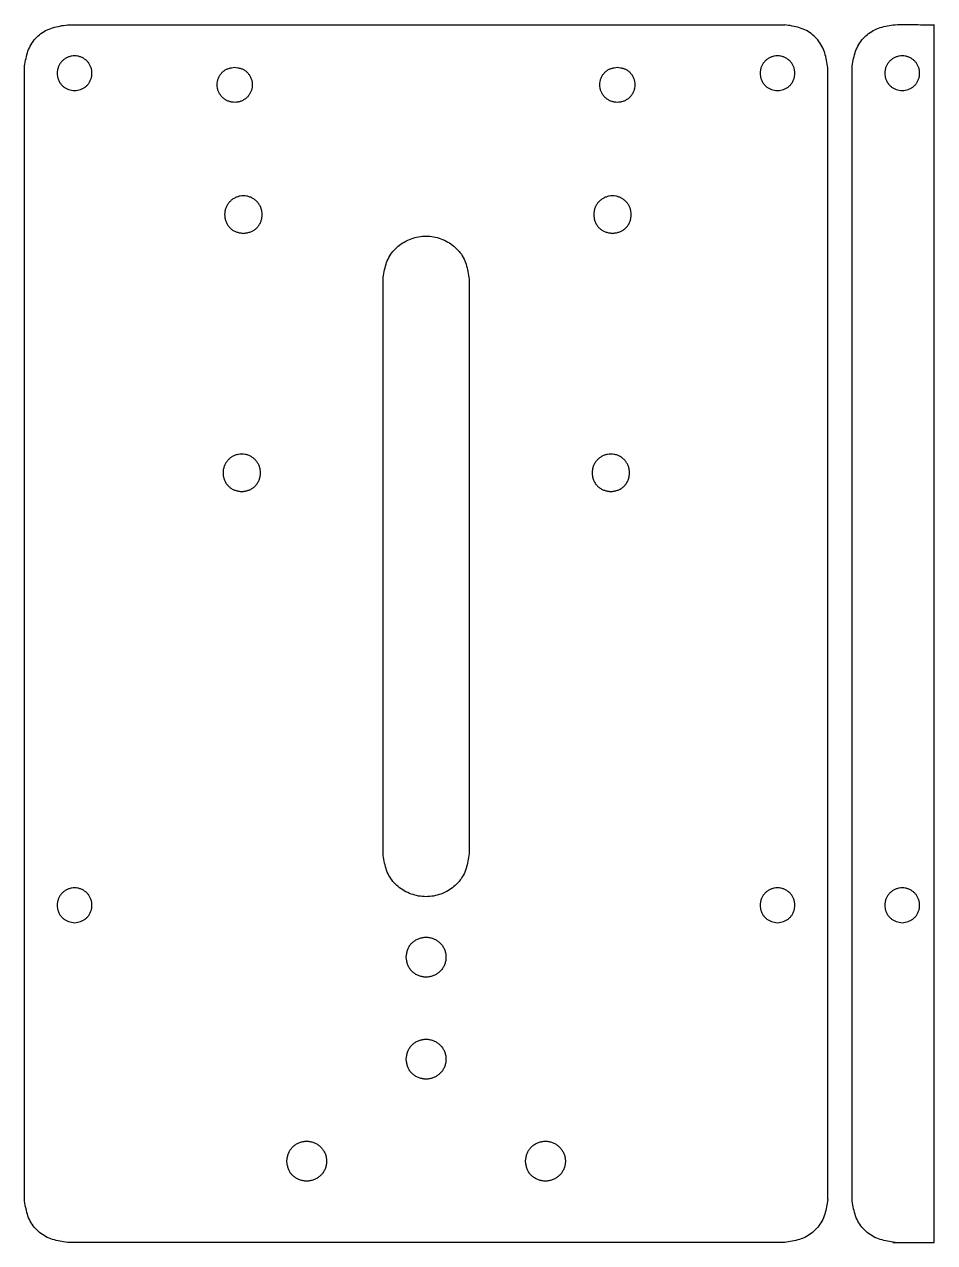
# Model space of a CAD drawing. Extents: x 7 to 258, y 12 to 200.
# Drawn here: x 7.1 to 70.6, y 115.4 to 200.3 of the extents above; entities that cross this region are included whole.
import ezdxf

# ---------------------------------------------------------------- set-up
doc = ezdxf.new("R2010")
doc.units = 0
doc.layers.add('Base', color=7, linetype='CONTINUOUS')

msp = doc.modelspace()

# ---------------------------------------------------------------- linework, layer by layer
at = {"layer": 'Base', "color": 7}
for points in [[(10.146332, 200.296399), (60.146331, 200.296399)], [(70.563751, 115.399984), (70.563751, 200.296405)], [(7.146332, 118.415776), (7.146332, 197.296399)], [(63.14633, 118.415776), (63.14633, 197.296399)], [(64.839664, 118.415776), (64.839664, 197.296405)], [(63.14633, 118.415776), (63.14633, 118.415776)], [(60.146331, 115.415777), (10.146332, 115.415777)], [(67.696368, 115.41911), (70.563751, 115.41911)]]:
    msp.add_lwpolyline(points, dxfattribs=at)
at = {"layer": 'Base', "color": 3}
for points in [[(21.81133, 197.3356), (21.81133, 197.3356)], [(48.481333, 197.3356), (48.481333, 197.3356)], [(10.646331, 195.702908), (10.646331, 195.702908)], [(59.646332, 195.702908), (59.646332, 195.702908)], [(68.339657, 195.702913), (68.339657, 195.702913)], [(22.415858, 185.751586), (22.415858, 185.751586)], [(48.143109, 185.751586), (48.143109, 185.751586)], [(32.146339, 142.515296), (32.146339, 182.559737)], [(38.146327, 182.559737), (38.146327, 142.515296)], [(22.30155, 167.751585), (22.30155, 167.751585)], [(48.028809, 167.751585), (48.028809, 167.751585)], [(10.646331, 137.702905), (10.646331, 137.702905)], [(59.646332, 137.702905), (59.646332, 137.702905)], [(68.339657, 137.702911), (68.339657, 137.702911)], [(33.755959, 135.299961), (33.755959, 135.299961)], [(33.755954, 128.188556), (33.755954, 128.188556)], [(25.434708, 121.077149), (25.434708, 121.077149)], [(42.077205, 121.077149), (42.077205, 121.077149)]]:
    msp.add_lwpolyline(points, dxfattribs=at)
at = {"layer": 'Base', "color": 7}
for points, knots in [([(7.146332, 197.296399), (7.173552, 197.471474), (7.22766, 197.819494), (7.345235, 198.332804), (7.536669, 198.81892), (7.827464, 199.250246), (8.192488, 199.615268), (8.623814, 199.906062), (9.109929, 200.097496), (9.623238, 200.215071), (9.971258, 200.269179), (10.146332, 200.296399)], [0, 0, 0, 0, 0.531491, 1.056519, 1.577132, 2.088875, 2.605482, 3.117226, 3.637837, 4.162865, 4.694355, 4.694355, 4.694355, 4.694355]), ([(63.14633, 197.296399), (63.119111, 197.471474), (63.065003, 197.819494), (62.947428, 198.332804), (62.755994, 198.81892), (62.465199, 199.250246), (62.100175, 199.615268), (61.668849, 199.906062), (61.182734, 200.097496), (60.669425, 200.215071), (60.321405, 200.269179), (60.146331, 200.296399)], [0, 0, 0, 0, 0.531491, 1.056519, 1.577132, 2.088875, 2.605482, 3.117226, 3.637837, 4.162865, 4.694355, 4.694355, 4.694355, 4.694355]), ([(64.839664, 197.296405), (64.866892, 197.471913), (64.920969, 197.820482), (65.038386, 198.333843), (65.22958, 198.818675), (65.521205, 199.24727), (65.887239, 199.61062), (66.318407, 199.904743), (66.801769, 200.110887), (67.31482, 200.237979), (67.879106, 200.308723), (68.487284, 200.328217), (69.134563, 200.312598), (69.645027, 200.296411), (70.019583, 200.294783), (70.258013, 200.295654), (70.428337, 200.29638), (70.530531, 200.296425), (70.564592, 200.296419), (70.5873, 200.29641), (70.598654, 200.296405)], [0, 0, 0, 0, 0.532779, 1.058126, 1.57721, 2.086034, 2.601511, 3.116186, 3.642255, 4.169006, 4.696968, 5.345598, 5.99247, 6.639257, 6.877645, 7.116098, 7.354557, 7.388618, 7.42268, 7.456741, 7.456741, 7.456741, 7.456741]), ([(10.146332, 115.415777), (9.971258, 115.442996), (9.623238, 115.497105), (9.109929, 115.61468), (8.623814, 115.806114), (8.192488, 116.096908), (7.827464, 116.461932), (7.536669, 116.893258), (7.345235, 117.379374), (7.22766, 117.892683), (7.173552, 118.240703), (7.146332, 118.415776)], [0, 0, 0, 0, 0.53149, 1.056517, 1.577129, 2.088873, 2.605481, 3.117225, 3.637837, 4.162865, 4.694354, 4.694354, 4.694354, 4.694354]), ([(63.14633, 118.415776), (63.119111, 118.240703), (63.065002, 117.892683), (62.947427, 117.379374), (62.75599, 116.89326), (62.465199, 116.461932), (62.100175, 116.096908), (61.668849, 115.806114), (61.182734, 115.61468), (60.669425, 115.497105), (60.321405, 115.442996), (60.146331, 115.415777)], [0, 0, 0, 0, 0.531489, 1.056517, 1.57713, 2.088873, 2.60548, 3.117224, 3.637836, 4.162863, 4.694353, 4.694353, 4.694353, 4.694353]), ([(67.839663, 115.41578), (67.664589, 115.442999), (67.31657, 115.497107), (66.803261, 115.614683), (66.317145, 115.806116), (65.885819, 116.096911), (65.520795, 116.461935), (65.230001, 116.893261), (65.038566, 117.379375), (64.920992, 117.892684), (64.866883, 118.240703), (64.839664, 118.415776)], [0, 0, 0, 0, 0.53149, 1.056517, 1.577129, 2.088873, 2.605481, 3.117225, 3.637835, 4.162863, 4.694351, 4.694351, 4.694351, 4.694351])]:
    msp.add_open_spline(points, degree=3, knots=knots, dxfattribs=at)
at = {"layer": 'Base', "color": 3}
for points, knots in [([(10.646331, 195.702908), (10.575279, 195.713984), (10.434307, 195.735959), (10.227043, 195.783527), (10.031772, 195.86089), (9.859821, 195.979437), (9.713635, 196.128074), (9.593026, 196.302097), (9.50262, 196.495502), (9.446351, 196.702587), (9.427025, 196.91594), (9.446381, 197.129442), (9.502401, 197.336607), (9.59256, 197.529204), (9.714031, 197.700968), (9.861202, 197.848101), (10.03288, 197.969508), (10.225308, 198.059704), (10.432477, 198.115761), (10.646331, 198.135077), (10.860185, 198.115761), (11.067354, 198.059704), (11.259782, 197.969508), (11.431459, 197.848101), (11.578629, 197.700967), (11.700102, 197.529204), (11.790261, 197.336606), (11.846281, 197.129441), (11.865637, 196.915939), (11.846311, 196.702585), (11.790042, 196.495502), (11.699636, 196.302097), (11.579028, 196.128074), (11.43284, 195.979437), (11.260889, 195.860892), (11.065618, 195.783527), (10.858354, 195.735959), (10.717383, 195.713984), (10.646331, 195.702908)], [0, 0, 0, 0, 0.21571, 0.427985, 0.636909, 0.841548, 1.049679, 1.259185, 1.473768, 1.687024, 1.899781, 2.113029, 2.326762, 2.540449, 2.747617, 2.954748, 3.161819, 3.3753, 3.588935, 3.802505, 4.016076, 4.22971, 4.443192, 4.650262, 4.857392, 5.064562, 5.278248, 5.491983, 5.705232, 5.917987, 6.131243, 6.345826, 6.55533, 6.763462, 6.968104, 7.177026, 7.3893, 7.60501, 7.60501, 7.60501, 7.60501]), ([(59.646332, 195.702908), (59.57528, 195.713984), (59.434308, 195.735959), (59.227044, 195.783527), (59.031772, 195.860891), (58.859822, 195.979437), (58.713634, 196.128073), (58.593027, 196.302097), (58.502621, 196.495502), (58.446352, 196.702587), (58.427025, 196.91594), (58.446382, 197.129442), (58.502402, 197.336607), (58.592561, 197.529204), (58.714032, 197.700968), (58.861203, 197.848101), (59.032881, 197.969508), (59.225309, 198.059704), (59.432477, 198.115761), (59.646332, 198.135077), (59.860187, 198.115761), (60.067357, 198.059704), (60.259785, 197.969508), (60.431461, 197.848101), (60.578632, 197.700967), (60.700103, 197.529204), (60.790262, 197.336606), (60.846282, 197.129441), (60.865638, 196.915939), (60.846312, 196.702585), (60.790043, 196.495502), (60.699637, 196.302097), (60.579029, 196.128074), (60.432842, 195.979437), (60.260892, 195.860891), (60.06562, 195.783527), (59.858356, 195.735959), (59.717384, 195.713984), (59.646332, 195.702908)], [0, 0, 0, 0, 0.21571, 0.427985, 0.636909, 0.841548, 1.049679, 1.259185, 1.473768, 1.687025, 1.899781, 2.113029, 2.326762, 2.540449, 2.747617, 2.954749, 3.161819, 3.375301, 3.588935, 3.802506, 4.016077, 4.229713, 4.443194, 4.650263, 4.857394, 5.064563, 5.278249, 5.491984, 5.705233, 5.917988, 6.131244, 6.345827, 6.555331, 6.763463, 6.968102, 7.177026, 7.389301, 7.605011, 7.605011, 7.605011, 7.605011]), ([(68.339657, 195.702913), (68.268605, 195.713989), (68.127633, 195.735962), (67.920369, 195.78353), (67.725098, 195.860897), (67.553147, 195.979442), (67.40696, 196.128078), (67.286351, 196.3021), (67.195946, 196.495505), (67.139677, 196.702589), (67.12035, 196.915943), (67.139707, 197.129445), (67.195727, 197.336609), (67.285886, 197.529206), (67.407357, 197.70097), (67.554527, 197.848103), (67.726205, 197.969508), (67.918631, 198.059706), (68.125802, 198.115762), (68.339656, 198.13508), (68.553511, 198.115764), (68.760681, 198.059706), (68.953108, 197.969508), (69.124786, 197.848103), (69.271955, 197.700969), (69.393428, 197.529207), (69.483587, 197.336609), (69.539606, 197.129445), (69.558963, 196.915943), (69.539637, 196.702589), (69.483368, 196.495505), (69.392962, 196.3021), (69.272352, 196.128078), (69.126165, 195.979442), (68.954213, 195.860897), (68.758943, 195.78353), (68.551679, 195.735963), (68.410708, 195.713989), (68.339657, 195.702913)], [0, 0, 0, 0, 0.215709, 0.427984, 0.63691, 0.841549, 1.049679, 1.259183, 1.473766, 1.687023, 1.899779, 2.113027, 2.326761, 2.540447, 2.747616, 2.954746, 3.161814, 3.375296, 3.588932, 3.802503, 4.016074, 4.229709, 4.443193, 4.65026, 4.85739, 5.064559, 5.278246, 5.491979, 5.705227, 5.917984, 6.13124, 6.345823, 6.555328, 6.763459, 6.968099, 7.177023, 7.389298, 7.605006, 7.605006, 7.605006, 7.605006]), ([(21.81133, 197.3356), (21.739566, 197.324363), (21.597179, 197.302067), (21.387839, 197.253897), (21.190548, 197.175653), (21.016747, 197.055799), (20.868923, 196.905487), (20.746971, 196.729582), (20.655497, 196.534185), (20.5985, 196.325035), (20.578891, 196.109528), (20.598531, 195.89387), (20.655275, 195.684636), (20.746501, 195.49006), (20.869327, 195.316449), (21.01815, 195.167664), (21.191673, 195.044904), (21.386077, 194.953642), (21.595314, 194.896861), (21.81133, 194.877263), (22.027345, 194.896861), (22.236583, 194.953642), (22.430987, 195.044904), (22.60451, 195.167664), (22.753333, 195.316449), (22.876159, 195.49006), (22.967385, 195.684636), (23.024129, 195.89387), (23.043769, 196.109528), (23.02416, 196.325035), (22.967162, 196.534186), (22.875685, 196.729581), (22.753737, 196.905488), (22.605913, 197.055799), (22.432112, 197.175653), (22.234821, 197.253897), (22.025481, 197.302067), (21.883094, 197.324363), (21.81133, 197.3356)], [0, 0, 0, 0, 0.217896, 0.432328, 0.643375, 0.850307, 1.060772, 1.272646, 1.48944, 1.70487, 1.91976, 2.135151, 2.351066, 2.566953, 2.776453, 2.985901, 3.195301, 3.410978, 3.626792, 3.84251, 4.058227, 4.274042, 4.489718, 4.699119, 4.908566, 5.118066, 5.333953, 5.549868, 5.765259, 5.980149, 6.195579, 6.412375, 6.624247, 6.834712, 7.041644, 7.252691, 7.467123, 7.685018, 7.685018, 7.685018, 7.685018]), ([(48.481333, 197.3356), (48.409568, 197.324363), (48.267178, 197.302067), (48.057835, 197.253896), (47.860541, 197.175654), (47.686738, 197.055799), (47.538914, 196.905487), (47.416963, 196.729582), (47.325487, 196.534186), (47.268489, 196.325035), (47.24888, 196.109528), (47.26852, 195.893869), (47.325264, 195.684636), (47.41649, 195.49006), (47.539317, 195.316449), (47.688141, 195.167665), (47.861666, 195.044903), (48.056073, 194.95364), (48.265314, 194.896859), (48.481331, 194.877263), (48.697345, 194.896861), (48.906579, 194.953643), (49.100981, 195.044904), (49.274503, 195.167666), (49.423323, 195.316451), (49.54615, 195.490062), (49.637374, 195.684638), (49.694118, 195.89387), (49.713758, 196.109528), (49.694148, 196.325035), (49.637151, 196.534186), (49.545674, 196.729581), (49.423726, 196.905487), (49.275905, 197.055799), (49.102106, 197.175654), (48.904817, 197.253896), (48.695481, 197.302068), (48.553096, 197.324363), (48.481333, 197.3356)], [0, 0, 0, 0, 0.217899, 0.432334, 0.643386, 0.850318, 1.060783, 1.272656, 1.489452, 1.704882, 1.919772, 2.135163, 2.351079, 2.566965, 2.776466, 2.985914, 3.195315, 3.410996, 3.626814, 3.842535, 4.058249, 4.27406, 4.489735, 4.699134, 4.908581, 5.118082, 5.333967, 5.549881, 5.765272, 5.980162, 6.195592, 6.412387, 6.624259, 6.834723, 7.041652, 7.252698, 7.467126, 7.685019, 7.685019, 7.685019, 7.685019]), ([(22.415858, 185.751586), (22.339225, 185.763531), (22.187178, 185.787232), (21.963631, 185.838536), (21.75302, 185.921983), (21.567559, 186.04984), (21.409888, 186.210154), (21.279803, 186.397847), (21.182293, 186.606445), (21.121604, 186.8298), (21.10076, 187.059915), (21.121636, 187.290191), (21.182057, 187.513631), (21.279301, 187.721358), (21.410314, 187.906617), (21.569047, 188.065309), (21.754213, 188.196253), (21.961758, 188.293535), (22.185203, 188.353995), (22.415858, 188.374828), (22.646513, 188.353995), (22.869958, 188.293535), (23.077504, 188.196253), (23.262669, 188.065309), (23.421401, 187.906616), (23.552416, 187.721359), (23.64966, 187.513631), (23.710081, 187.290191), (23.730957, 187.059915), (23.710113, 186.8298), (23.649424, 186.606446), (23.551913, 186.397849), (23.421831, 186.210154), (23.264159, 186.04984), (23.078697, 185.921983), (22.868086, 185.838537), (22.644539, 185.787233), (22.492492, 185.763532), (22.415858, 185.751586)], [0, 0, 0, 0, 0.232655, 0.461607, 0.686945, 0.907663, 1.132144, 1.358107, 1.589549, 1.81956, 2.049031, 2.279032, 2.509558, 2.740033, 2.963477, 3.18688, 3.410218, 3.640472, 3.87089, 4.101239, 4.331588, 4.562006, 4.79226, 5.015598, 5.239001, 5.462445, 5.69292, 5.923445, 6.153446, 6.382918, 6.612928, 6.844369, 7.070332, 7.294815, 7.515532, 7.74087, 7.969822, 8.202478, 8.202478, 8.202478, 8.202478]), ([(48.143109, 185.751586), (48.066475, 185.763532), (47.914428, 185.787234), (47.690881, 185.838538), (47.48027, 185.921983), (47.294809, 186.04984), (47.137137, 186.210153), (47.007054, 186.397847), (46.909544, 186.606445), (46.848854, 186.8298), (46.82801, 187.059915), (46.848887, 187.290191), (46.909308, 187.513631), (47.006551, 187.721358), (47.137565, 187.906617), (47.296298, 188.065309), (47.481463, 188.196253), (47.689009, 188.293536), (47.912454, 188.353997), (48.143109, 188.374831), (48.373764, 188.353997), (48.597209, 188.293536), (48.804755, 188.196253), (48.989921, 188.065309), (49.148653, 187.906617), (49.279667, 187.721358), (49.376911, 187.513631), (49.437331, 187.290191), (49.458208, 187.059915), (49.437364, 186.8298), (49.376675, 186.606446), (49.279164, 186.397849), (49.149082, 186.210154), (48.99141, 186.04984), (48.805949, 185.921982), (48.595336, 185.838538), (48.371789, 185.787234), (48.219743, 185.763532), (48.143109, 185.751586)], [0, 0, 0, 0, 0.232657, 0.461608, 0.686945, 0.907663, 1.132145, 1.358107, 1.589549, 1.81956, 2.049031, 2.279032, 2.509558, 2.740033, 2.963476, 3.18688, 3.410218, 3.640472, 3.870891, 4.10124, 4.331588, 4.562008, 4.792261, 5.0156, 5.239003, 5.462446, 5.692922, 5.923447, 6.153448, 6.382919, 6.61293, 6.84437, 7.070334, 7.294816, 7.515534, 7.740871, 7.969823, 8.202479, 8.202479, 8.202479, 8.202479]), ([(32.146339, 182.559737), (32.173539, 182.735747), (32.227503, 183.084954), (32.344703, 183.598394), (32.535755, 184.081785), (32.828644, 184.507135), (33.195868, 184.86845), (33.626498, 185.166554), (34.105725, 185.389535), (34.618745, 185.528017), (35.146333, 185.575565), (35.673921, 185.528018), (36.186941, 185.389535), (36.666168, 185.166554), (37.096798, 184.86845), (37.464022, 184.507135), (37.75691, 184.081785), (37.947964, 183.598394), (38.065163, 183.084954), (38.119127, 182.735747), (38.146327, 182.559737)], [0, 0, 0, 0, 0.53425, 1.059958, 1.57733, 2.08295, 2.597214, 3.114983, 3.64673, 4.175075, 4.701322, 5.227568, 5.755914, 6.287661, 6.80543, 7.319694, 7.825314, 8.342687, 8.868394, 9.402644, 9.402644, 9.402644, 9.402644]), ([(22.30155, 167.751585), (22.224917, 167.763531), (22.07287, 167.787233), (21.849322, 167.838536), (21.638711, 167.921982), (21.453251, 168.04984), (21.29558, 168.210153), (21.165494, 168.397846), (21.067985, 168.606444), (21.007295, 168.829799), (20.986451, 169.059915), (21.007328, 169.29019), (21.067749, 169.51363), (21.164992, 169.721358), (21.296008, 169.906615), (21.45474, 170.065308), (21.639905, 170.196253), (21.847451, 170.293534), (22.070896, 170.353995), (22.301551, 170.374827), (22.532206, 170.353995), (22.755651, 170.293535), (22.963196, 170.196252), (23.148361, 170.065308), (23.307094, 169.906616), (23.438108, 169.721358), (23.535351, 169.51363), (23.595772, 169.29019), (23.616649, 169.059915), (23.595805, 168.829799), (23.535116, 168.606445), (23.437604, 168.397849), (23.307523, 168.210153), (23.14985, 168.049839), (22.964389, 167.921982), (22.753778, 167.838536), (22.530231, 167.787232), (22.378184, 167.763531), (22.30155, 167.751585)], [0, 0, 0, 0, 0.232655, 0.461607, 0.686945, 0.907661, 1.132143, 1.358106, 1.589549, 1.81956, 2.049031, 2.279032, 2.509557, 2.740033, 2.963477, 3.18688, 3.410217, 3.640472, 3.87089, 4.101238, 4.331588, 4.562006, 4.792259, 5.015598, 5.239001, 5.462444, 5.692919, 5.923445, 6.153446, 6.382917, 6.612927, 6.844368, 7.070332, 7.294814, 7.515532, 7.740869, 7.96982, 8.202477, 8.202477, 8.202477, 8.202477]), ([(48.028809, 167.751585), (47.952176, 167.763531), (47.800129, 167.787233), (47.576582, 167.838538), (47.36597, 167.921982), (47.180509, 168.049839), (47.022838, 168.210154), (46.892755, 168.397848), (46.795243, 168.606445), (46.734554, 168.829799), (46.71371, 169.059915), (46.734587, 169.290191), (46.795007, 169.513631), (46.892252, 169.721358), (47.023267, 169.906615), (47.181998, 170.065308), (47.367164, 170.196253), (47.574709, 170.293535), (47.798154, 170.353997), (48.028809, 170.37483), (48.259464, 170.353997), (48.482909, 170.293535), (48.690455, 170.196252), (48.875621, 170.065308), (49.034353, 169.906616), (49.165367, 169.721358), (49.262611, 169.51363), (49.323031, 169.29019), (49.343908, 169.059915), (49.323064, 168.829799), (49.262375, 168.606445), (49.164864, 168.397849), (49.034782, 168.210153), (48.87711, 168.049839), (48.691649, 167.921982), (48.481036, 167.838538), (48.257489, 167.787233), (48.105443, 167.763531), (48.028809, 167.751585)], [0, 0, 0, 0, 0.232656, 0.461608, 0.686945, 0.907662, 1.132144, 1.358109, 1.589549, 1.819559, 2.049031, 2.279032, 2.509558, 2.740033, 2.963477, 3.186879, 3.410217, 3.640471, 3.87089, 4.101239, 4.331588, 4.562007, 4.79226, 5.015599, 5.239002, 5.462445, 5.692921, 5.923446, 6.153447, 6.382919, 6.612929, 6.844369, 7.070333, 7.294815, 7.515533, 7.74087, 7.969823, 8.202478, 8.202478, 8.202478, 8.202478]), ([(38.146327, 142.515296), (38.119127, 142.339286), (38.065163, 141.990079), (37.947964, 141.476638), (37.75691, 140.993246), (37.464022, 140.567896), (37.096798, 140.20658), (36.666168, 139.908477), (36.186941, 139.685496), (35.673921, 139.547014), (35.146333, 139.499466), (34.618745, 139.547014), (34.105725, 139.685496), (33.626498, 139.908477), (33.195868, 140.20658), (32.828644, 140.567896), (32.535755, 140.993246), (32.344702, 141.476638), (32.227503, 141.990079), (32.173538, 142.339286), (32.146339, 142.515296)], [0, 0, 0, 0, 0.534251, 1.059959, 1.577333, 2.082953, 2.597217, 3.114985, 3.646733, 4.175078, 4.701325, 5.227571, 5.755917, 6.287664, 6.805433, 7.319697, 7.825317, 8.34269, 8.868398, 9.40265, 9.40265, 9.40265, 9.40265]), ([(10.646331, 137.702905), (10.575279, 137.713981), (10.434307, 137.735957), (10.227043, 137.783525), (10.031772, 137.860891), (9.859821, 137.979437), (9.713634, 138.128073), (9.593026, 138.302095), (9.50262, 138.495499), (9.446351, 138.702583), (9.427025, 138.915936), (9.446381, 139.129439), (9.502401, 139.336604), (9.59256, 139.529201), (9.714031, 139.700965), (9.861201, 139.848097), (10.032879, 139.969503), (10.225306, 140.0597), (10.432476, 140.115758), (10.646331, 140.135074), (10.860185, 140.115758), (11.067355, 140.059701), (11.259781, 139.969502), (11.43146, 139.848098), (11.578631, 139.700965), (11.700102, 139.529201), (11.790261, 139.336604), (11.846281, 139.12944), (11.865637, 138.915938), (11.846311, 138.702584), (11.790042, 138.495499), (11.699636, 138.302095), (11.579028, 138.128073), (11.43284, 137.979436), (11.260888, 137.860892), (11.065618, 137.783525), (10.858354, 137.735957), (10.717383, 137.713981), (10.646331, 137.702905)], [0, 0, 0, 0, 0.21571, 0.427985, 0.63691, 0.841549, 1.04968, 1.259184, 1.473767, 1.687023, 1.899777, 2.113027, 2.326761, 2.540448, 2.747616, 2.954746, 3.161814, 3.375298, 3.588933, 3.802504, 4.016075, 4.229709, 4.443191, 4.650261, 4.857392, 5.06456, 5.278246, 5.49198, 5.705228, 5.917984, 6.131241, 6.345824, 6.555328, 6.763459, 6.9681, 7.177023, 7.389298, 7.605007, 7.605007, 7.605007, 7.605007]), ([(59.646332, 137.702905), (59.57528, 137.713981), (59.434308, 137.735957), (59.227044, 137.783525), (59.031773, 137.860891), (58.859822, 137.979437), (58.713635, 138.128073), (58.593026, 138.302095), (58.502621, 138.495499), (58.446352, 138.702583), (58.427025, 138.915936), (58.446382, 139.129439), (58.502402, 139.336604), (58.592561, 139.529201), (58.714032, 139.700965), (58.861202, 139.848098), (59.03288, 139.969502), (59.225306, 140.059701), (59.432476, 140.115758), (59.646332, 140.135074), (59.860186, 140.115758), (60.067355, 140.059701), (60.259781, 139.969502), (60.43146, 139.848098), (60.57863, 139.700964), (60.700103, 139.529202), (60.790262, 139.336604), (60.846281, 139.12944), (60.865638, 138.915938), (60.846312, 138.702584), (60.790043, 138.495499), (60.699637, 138.302095), (60.579027, 138.128073), (60.43284, 137.979436), (60.260889, 137.860893), (60.06562, 137.783524), (59.858356, 137.735957), (59.717384, 137.713981), (59.646332, 137.702905)], [0, 0, 0, 0, 0.21571, 0.427985, 0.63691, 0.841549, 1.04968, 1.259184, 1.473767, 1.687023, 1.899777, 2.113027, 2.326761, 2.540448, 2.747616, 2.954746, 3.161814, 3.375297, 3.588933, 3.802504, 4.016075, 4.229709, 4.443191, 4.65026, 4.857391, 5.06456, 5.278246, 5.49198, 5.705227, 5.917984, 6.131241, 6.345824, 6.555328, 6.763459, 6.968099, 7.177022, 7.389297, 7.605007, 7.605007, 7.605007, 7.605007]), ([(68.339657, 137.702911), (68.268605, 137.713986), (68.127633, 137.73596), (67.920369, 137.783528), (67.725098, 137.860894), (67.553147, 137.97944), (67.40696, 138.128075), (67.286351, 138.302098), (67.195946, 138.495502), (67.139677, 138.702587), (67.12035, 138.915941), (67.139707, 139.129443), (67.195727, 139.336607), (67.285886, 139.529204), (67.407357, 139.700967), (67.554527, 139.8481), (67.726205, 139.969505), (67.918631, 140.059704), (68.125801, 140.115761), (68.339657, 140.135077), (68.553511, 140.115761), (68.760681, 140.059704), (68.95311, 139.969509), (69.124786, 139.848101), (69.271955, 139.700967), (69.393428, 139.529204), (69.483587, 139.336607), (69.539606, 139.129443), (69.558963, 138.915941), (69.539637, 138.702587), (69.483368, 138.495502), (69.392962, 138.302097), (69.272352, 138.128076), (69.126165, 137.979439), (68.954213, 137.860895), (68.758943, 137.783528), (68.551679, 137.73596), (68.410708, 137.713986), (68.339657, 137.702911)], [0, 0, 0, 0, 0.215709, 0.427984, 0.63691, 0.841549, 1.049679, 1.259183, 1.473766, 1.687023, 1.899779, 2.113027, 2.326761, 2.540447, 2.747616, 2.954746, 3.161814, 3.375296, 3.588932, 3.802504, 4.016074, 4.229709, 4.443192, 4.650261, 4.857391, 5.06456, 5.278247, 5.49198, 5.705228, 5.917985, 6.131241, 6.345824, 6.555329, 6.76346, 6.9681, 7.177024, 7.389299, 7.605007, 7.605007, 7.605007, 7.605007]), ([(33.755959, 135.299961), (33.768656, 135.21851), (33.793846, 135.056905), (33.848374, 134.819304), (33.937064, 134.595453), (34.072959, 134.398334), (34.24335, 134.23075), (34.442844, 134.09249), (34.664554, 133.98885), (34.901948, 133.924346), (35.146529, 133.902191), (35.39128, 133.92438), (35.628767, 133.9886), (35.849553, 134.091954), (36.046455, 134.231206), (36.215122, 134.399917), (36.354298, 134.596721), (36.457695, 134.817314), (36.521957, 135.054806), (36.544101, 135.299961), (36.521957, 135.545116), (36.457695, 135.782606), (36.354297, 136.003198), (36.215122, 136.200002), (36.046455, 136.368712), (35.849553, 136.507964), (35.628768, 136.61132), (35.391281, 136.675538), (35.146529, 136.697728), (34.901948, 136.675573), (34.664554, 136.611069), (34.442844, 136.507429), (34.24335, 136.369169), (34.072959, 136.201585), (33.937064, 136.004467), (33.848374, 135.780616), (33.793846, 135.543017), (33.768656, 135.381412), (33.755959, 135.299961)], [0, 0, 0, 0, 0.247281, 0.490625, 0.730129, 0.96472, 1.203314, 1.443482, 1.689472, 1.93394, 2.177836, 2.422297, 2.667314, 2.912278, 3.149766, 3.387212, 3.624589, 3.869317, 4.114221, 4.359051, 4.60388, 4.848783, 5.09351, 5.330886, 5.568333, 5.805821, 6.050784, 6.295801, 6.540263, 6.784159, 7.028627, 7.274616, 7.514785, 7.753379, 7.98797, 8.227472, 8.470815, 8.718096, 8.718096, 8.718096, 8.718096]), ([(33.755954, 128.188556), (33.768651, 128.107105), (33.793842, 127.9455), (33.848371, 127.7079), (33.937061, 127.484048), (34.072956, 127.28693), (34.243347, 127.119346), (34.442839, 126.981085), (34.66455, 126.877446), (34.901945, 126.812941), (35.146526, 126.790787), (35.391278, 126.812976), (35.628765, 126.877195), (35.849551, 126.98055), (36.046453, 127.119802), (36.215122, 127.288512), (36.354298, 127.485317), (36.457695, 127.70591), (36.521957, 127.943401), (36.544101, 128.188556), (36.521957, 128.433711), (36.457695, 128.671202), (36.354297, 128.891794), (36.215122, 129.088598), (36.046452, 129.257308), (35.849548, 129.396559), (35.628763, 129.499915), (35.391277, 129.564134), (35.146526, 129.586323), (34.901945, 129.564169), (34.664551, 129.499664), (34.442842, 129.396024), (34.243348, 129.257765), (34.072956, 129.090181), (33.937062, 128.893062), (33.848371, 128.669212), (33.793842, 128.431612), (33.768651, 128.270007), (33.755954, 128.188556)], [0, 0, 0, 0, 0.247281, 0.490626, 0.730129, 0.964721, 1.203313, 1.443481, 1.689472, 1.933941, 2.177837, 2.422298, 2.667316, 2.912279, 3.149768, 3.387215, 3.624592, 3.86932, 4.114224, 4.359054, 4.603883, 4.848786, 5.093513, 5.33089, 5.568338, 5.805828, 6.050791, 6.295807, 6.540267, 6.784163, 7.028632, 7.274621, 7.514789, 7.753383, 7.987975, 8.227476, 8.47082, 8.718101, 8.718101, 8.718101, 8.718101]), ([(25.434708, 121.077149), (25.447404, 120.995698), (25.472595, 120.834093), (25.527125, 120.596494), (25.615816, 120.372643), (25.75171, 120.175525), (25.922101, 120.007942), (26.121593, 119.86968), (26.343304, 119.766041), (26.580699, 119.701537), (26.82528, 119.679382), (27.070031, 119.701571), (27.307516, 119.76579), (27.528302, 119.869146), (27.725205, 120.008397), (27.893873, 120.177107), (28.033049, 120.373912), (28.136446, 120.594503), (28.200706, 120.831994), (28.222849, 121.077149), (28.200706, 121.322304), (28.136445, 121.559796), (28.033049, 121.780389), (27.893873, 121.977193), (27.725205, 122.145904), (27.528302, 122.285154), (27.307516, 122.388511), (27.070031, 122.452729), (26.825279, 122.474919), (26.580698, 122.452764), (26.343304, 122.38826), (26.121593, 122.28462), (25.922101, 122.146359), (25.75171, 121.978776), (25.615815, 121.781657), (25.527125, 121.557806), (25.472595, 121.320205), (25.447404, 121.1586), (25.434708, 121.077149)], [0, 0, 0, 0, 0.247281, 0.490625, 0.730127, 0.964718, 1.203311, 1.443478, 1.689469, 1.933939, 2.177835, 2.422294, 2.667311, 2.912273, 3.149764, 3.38721, 3.624587, 3.869313, 4.114216, 4.359045, 4.603875, 4.848778, 5.093507, 5.330883, 5.56833, 5.80582, 6.050783, 6.295799, 6.540259, 6.784155, 7.028625, 7.274615, 7.514782, 7.753375, 7.987966, 8.22747, 8.470815, 8.718096, 8.718096, 8.718096, 8.718096]), ([(42.077205, 121.077149), (42.089902, 120.995698), (42.115092, 120.834093), (42.169622, 120.596494), (42.25831, 120.372643), (42.394206, 120.175525), (42.564598, 120.007942), (42.76409, 119.869681), (42.985801, 119.766041), (43.223195, 119.701537), (43.467776, 119.679382), (43.712527, 119.701571), (43.950014, 119.76579), (44.1708, 119.869146), (44.367702, 120.008397), (44.536369, 120.177108), (44.675547, 120.373911), (44.778943, 120.594503), (44.843204, 120.831994), (44.865346, 121.077149), (44.843204, 121.322304), (44.778943, 121.559796), (44.675544, 121.780388), (44.536369, 121.977193), (44.367701, 122.145903), (44.170799, 122.285155), (43.950014, 122.388511), (43.712527, 122.452729), (43.467776, 122.474919), (43.223195, 122.452764), (42.985801, 122.38826), (42.76409, 122.28462), (42.564596, 122.14636), (42.394205, 121.978776), (42.258309, 121.781657), (42.169622, 121.557805), (42.115092, 121.320205), (42.089902, 121.1586), (42.077205, 121.077149)], [0, 0, 0, 0, 0.247281, 0.490625, 0.730126, 0.964718, 1.203311, 1.443479, 1.689469, 1.933938, 2.177833, 2.422294, 2.667312, 2.912275, 3.149763, 3.38721, 3.624587, 3.869314, 4.114217, 4.359046, 4.603876, 4.848779, 5.093508, 5.330885, 5.568331, 5.805819, 6.050782, 6.2958, 6.540261, 6.784156, 7.028625, 7.274615, 7.514784, 7.753377, 7.987968, 8.227471, 8.470816, 8.718097, 8.718097, 8.718097, 8.718097])]:
    msp.add_open_spline(points, degree=3, knots=knots, dxfattribs=at)

doc.saveas('drawing.dxf')
